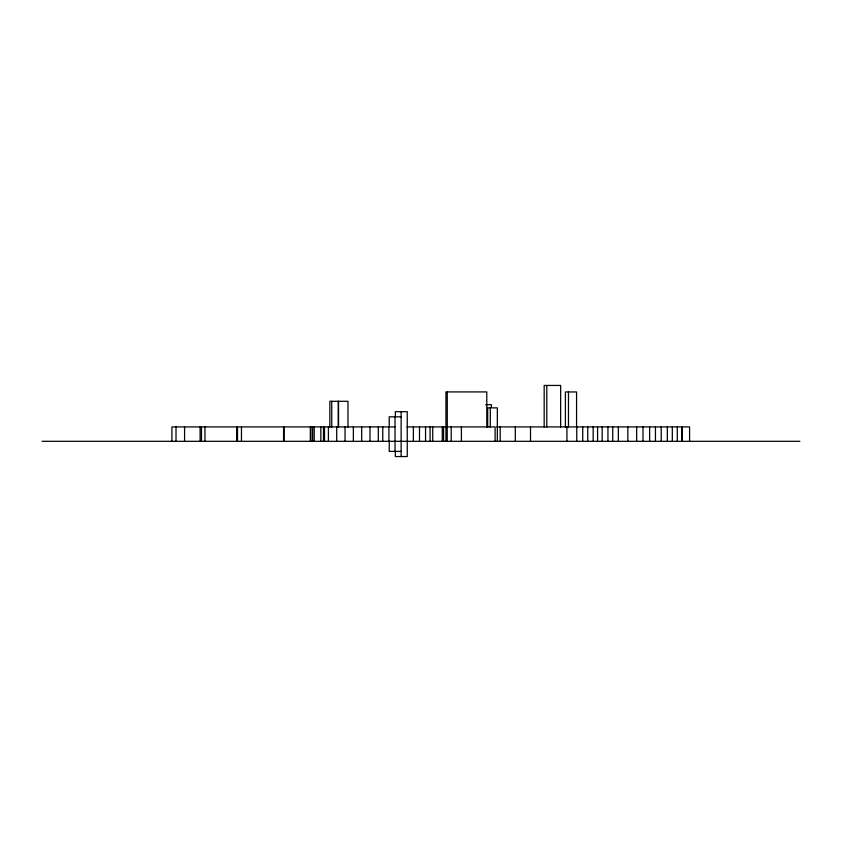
<?xml version="1.0" encoding="UTF-8"?>
<svg xmlns="http://www.w3.org/2000/svg" width="842" height="842" viewBox="0 0 842 842"><rect width="100%" height="100%" fill="white"/><g stroke="black" fill="none" stroke-linecap="round" stroke-linejoin="round"><path stroke-width="1.26" d="M485.75 404.697L491.433 404.697L491.433 407.317M401.129 416.822L389.225 416.822L389.225 427.062M395.024 426.915L171.915 426.915L171.915 441.313M406.865 426.915L495.107 426.915L495.107 441.313M496.664 426.915L689.587 426.915L689.587 441.313M42.1 441.313L799.9 441.313M401.129 451.407L389.225 451.407L389.225 441.155M682.209 426.915L682.209 441.313M681.999 426.915L681.999 441.313M677.284 426.915L677.284 441.313M672.316 426.915L672.316 441.313M667.327 426.915L667.327 441.313M661.212 426.915L661.212 441.313M655.444 426.915L655.444 441.313M649.624 426.915L649.624 441.313M642.993 426.915L642.993 441.313M636.657 426.915L636.657 441.313M627.837 426.915L627.837 441.313M618.344 426.915L618.344 441.313M612.723 426.915L612.723 441.313M607.945 426.915L607.945 441.313M602.188 426.915L602.188 441.313M597.578 426.915L597.578 441.313M593.157 426.915L593.157 441.313M587.748 426.915L587.748 441.313M582.717 426.915L582.717 441.313M576.759 426.915L576.759 441.313M576.581 427.031L576.581 391.962L565.403 391.962L565.403 427.031M568.476 391.962L568.476 427.031M566.94 426.915L566.94 441.313M560.656 427.02L560.656 385.447L544.185 385.447L544.185 427.02M546.784 385.447L546.784 427.02M530.513 426.915L530.513 441.313M515.304 426.915L515.304 441.313M500.18 426.915L500.18 441.313M497.338 441.313L497.338 407.865L487.697 407.865L487.697 427.168M490.297 407.865L490.297 427.168M486.781 427.02L486.781 391.919L445.965 391.919L445.944 441.313M461.405 426.915L461.405 441.313M451.207 426.915L451.207 441.313M447.27 391.919L447.27 427.02M447.228 426.915L447.228 441.313M443.587 426.915L443.587 441.313M442.282 426.915L442.282 441.313M432.735 426.915L432.735 441.313M430.073 426.915L430.073 441.313M425.547 426.915L425.547 441.313M419.495 426.915L419.495 441.313M413.38 426.915L413.38 441.313M401.129 411.675L401.129 456.553M395.34 416.801L395.34 411.675L407.254 411.675L407.254 456.553L395.34 456.553L395.34 451.417M395.024 416.822L395.024 451.407M388.909 426.915L388.909 441.313M382.773 426.915L382.773 441.313M378.311 426.915L378.311 441.313M369.996 426.915L369.996 441.313M361.671 426.915L361.671 441.313M353.356 426.915L353.356 441.313M347.978 427.115L347.978 401.297L329.843 401.297L329.843 427.115M345.041 426.915L345.041 441.313M338.547 401.297L338.547 427.115M338.263 401.297L338.263 427.115M336.716 426.915L336.716 441.313M331.737 401.297L331.737 427.115M328.401 426.915L328.401 441.313M324.528 426.915L324.528 441.313M323.465 426.915L323.465 441.313M320.834 426.915L320.834 441.313M314.203 426.915L314.203 441.313M312.635 426.915L312.635 441.313M310.972 426.915L310.972 441.313M310.319 426.915L310.319 441.313M284.091 426.915L284.091 441.313M283.575 426.915L283.575 441.313M241.465 426.915L241.465 441.313M237.518 426.915L237.518 441.313M237.097 426.915L237.097 441.313M236.907 426.915L236.907 441.313M204.953 426.915L204.953 441.313M201.47 426.915L201.47 441.313M200.101 426.915L200.101 441.313M184.577 426.915L184.577 441.313M176.01 426.915L176.01 441.313"/></g></svg>
